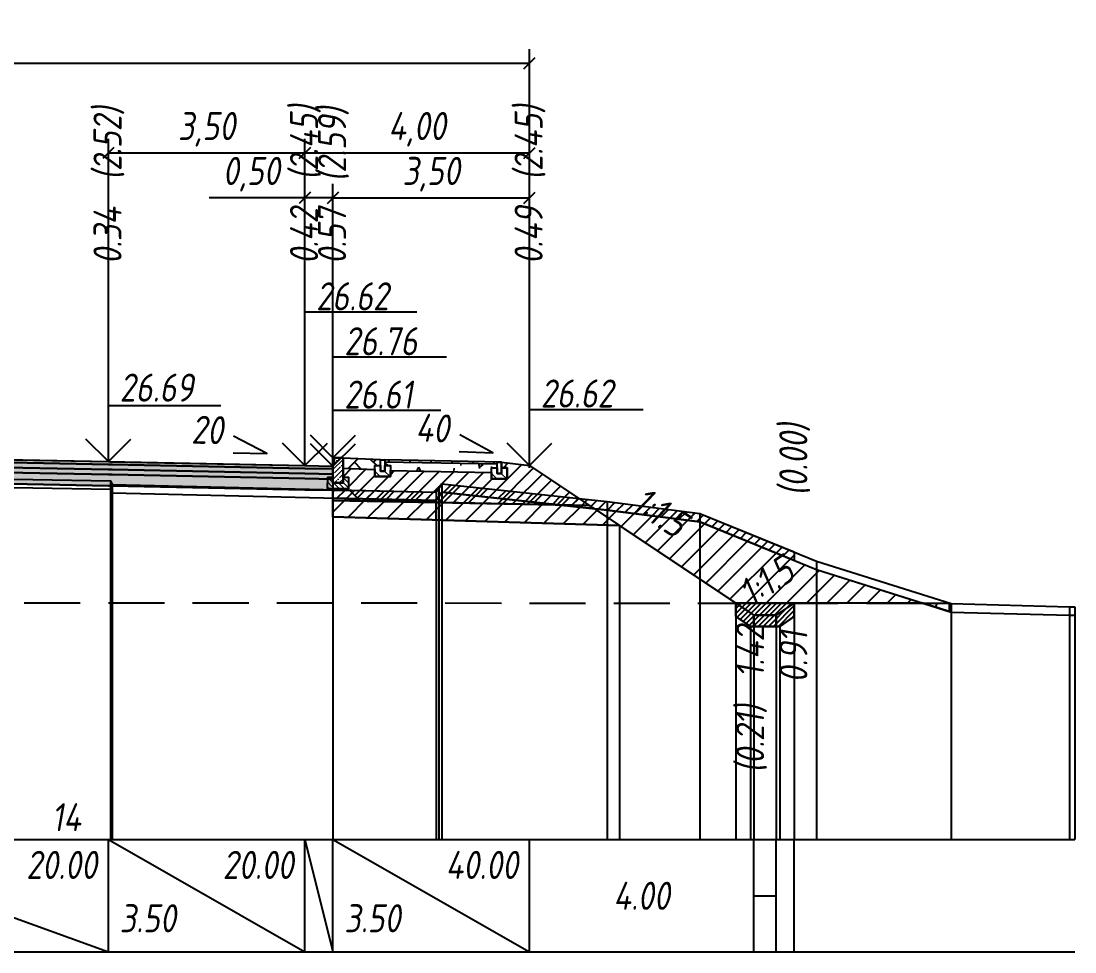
# Model space of a CAD drawing. Extents: x -717 to 1451, y -133302 to 233.
# Drawn here: x 169.7 to 263.6, y -108034 to -107951.1 of the extents above; entities that cross this region are included whole.
import ezdxf
from ezdxf.enums import TextEntityAlignment as Align

# ---------------------------------------------------------------- set-up
doc = ezdxf.new("R2010")
doc.units = 0
doc.linetypes.add('штриховая', pattern=[0.75, 0.5, -0.25])
for name, color, linetype in [('Интерполированный поперечник', 2, 'Continuous'), ('КОД_399', 252, 'Continuous'), ('Код_514', 1, 'Continuous'), ('Контур_0', 7, 'Continuous'), ('Контур_2660', 7, 'Continuous'), ('Контур_2665', 7, 'Continuous'), ('Контур_400', 7, 'Continuous'), ('Контур_508', 7, 'Continuous'), ('Контур_512', 7, 'Continuous'), ('Контур_513', 7, 'Continuous'), ('Красный поперечник', 1, 'Continuous'), ('Объём_2501', 7, 'Continuous'), ('Объём_2650', 7, 'Continuous'), ('Объём_2660', 7, 'Continuous'), ('Объём_2661', 7, 'Continuous'), ('Объём_2663', 7, 'Continuous'), ('Объём_2664', 7, 'Continuous'), ('Объём_2665', 7, 'Continuous'), ('Объём_2666', 7, 'Continuous'), ('Откосы', 7, 'Continuous'), ('Отметки покрытия', 7, 'Continuous'), ('Рабочие отметки', 7, 'Continuous'), ('Рабочие отметки доп.', 7, 'Continuous'), ('Слои выравнивания', 7, 'Continuous'), ('Таблица', 7, 'Continuous'), ('Уклоны проезжей части', 7, 'Continuous'), ('Черный поперечник', 3, 'Continuous')]:
    doc.layers.add(name, color=color, linetype=linetype)
for name, color, linetype, true_color in [('Контур_2540', 2, 'Continuous', 0xffff00), ('Контур_2562', 3, 'Continuous', 0x00ff00), ('Контур_2570', 7, 'Continuous', 0x80ff00), ('Контур_2583', 3, 'Continuous', 0x00ff00), ('Контур_2584', 3, 'Continuous', 0x00ff00), ('Контур_2725', 7, 'Continuous', 0x323232), ('Контур_2736', 4, 'Continuous', 0x00ffff), ('Контур_2737', 4, 'Continuous', 0x00ffff), ('Контур_2738', 4, 'Continuous', 0x00ffff), ('Контур_2739', 4, 'Continuous', 0x00ffff), ('Контур_2741', 4, 'Continuous', 0x00ffff), ('Контур_2742', 4, 'Continuous', 0x00ffff), ('Контур_2743', 4, 'Continuous', 0x00ffff), ('Контур_2744', 7, 'Continuous', 0xa4ffff), ('Контур_2745', 7, 'Continuous', 0xa4ffff), ('Контур_2747', 4, 'Continuous', 0x00ffff), ('Контур_2748', 4, 'Continuous', 0x00ffff), ('Контур_2749', 4, 'Continuous', 0x00ffff), ('Контур_2750', 4, 'Continuous', 0x00ffff), ('Контур_2751', 4, 'Continuous', 0x00ffff), ('Контур_2752', 4, 'Continuous', 0x00ffff), ('Контур_2760', 7, 'Continuous', 0x323232), ('Контур_2761', 7, 'Continuous', 0x323232), ('Контур_2762', 7, 'Continuous', 0x323232), ('Контур_2763', 7, 'Continuous', 0x323232), ('Контур_402', 7, 'Continuous', 0xff6464), ('Контур_703', 4, 'Continuous', 0x00ffff), ('Контур_705', 4, 'Continuous', 0x00ffff), ('Контур_707', 4, 'Continuous', 0x00ffff), ('Контур_720', 131, 'Continuous', 0xaaffff), ('Объём_2520', 7, 'Continuous', 0x80ffff), ('Объём_2540', 2, 'Continuous', 0xffff00), ('Объём_2562', 3, 'Continuous', 0x00ff00), ('Объём_2563', 7, 'Continuous', 0xff8000), ('Объём_2570', 7, 'Continuous', 0x80ff00), ('Объём_2583', 3, 'Continuous', 0x00ff00), ('Объём_2584', 3, 'Continuous', 0x00ff00), ('Объём_2594', 3, 'Continuous', 0x00ff00), ('Объём_2598', 3, 'Continuous', 0x00ff00), ('Объём_2600', 7, 'Continuous', 0x808000), ('Объём_2620', 2, 'Continuous', 0xffff00), ('Объём_2746', 2, 'Continuous', 0xffff00)]:
    doc.layers.add(name, color=color, linetype=linetype, true_color=true_color)
doc.styles.get("Standard").update_dxf_attribs({"font": 'txt', "height": 2.5})
doc.styles.add('М', font='romand.shx', dxfattribs={"width": 0.8, "oblique": 10, "height": 2.5})
doc.dimstyles.new('ISO-25', dxfattribs={"dimtxt": 2.5, "dimasz": 2.5, "dimexe": 1.25, "dimexo": 0.625, "dimtad": 1, "dimtxsty": 'Standard', "dimcen": 2.5, "dimadec": 0, "dimazin": 0, "dimtfac": 1, "dimtmove": 0, "dimatfit": 3, "dimfxl": 1, "dimarcsym": 0})

# ---------------------------------------------------------------- blocks, each defined once
blk = doc.blocks.new('_Oblique')
at = {"color": 0, "linetype": 'ByBlock', "lineweight": -2}
blk.add_line((-0.5, -0.5), (0.5, 0.5), dxfattribs=at)
blk = doc.blocks.new('*D3530')
at = {"color": 0, "lineweight": -2, "transparency": 16777216}
for p, q in [((197.5, -107990.169), (197.5, -107965.594)), ((215, -107990.119), (215, -107965.594)), ((197.5, -107966.844), (215, -107966.844))]:
    blk.add_line(p, q, dxfattribs=at)
at = {"layer": 'Defpoints', "color": 0, "transparency": 16777216}
for p in [(215, -107966.844), (197.5, -107990.794), (215, -107990.744)]:
    blk.add_point(p, dxfattribs=at)
at = {"color": 0, "lineweight": -2, "transparency": 16777216, "rotation": 180}
blk.add_blockref('_Oblique', (197.5, -107966.844), dxfattribs=at)
at = {"color": 0, "lineweight": -2, "transparency": 16777216}
blk.add_blockref('_Oblique', (215, -107966.844), dxfattribs=at)
at = {"color": 0, "transparency": 16777216, "insert": (206.25, -107964.731), "char_height": 2.5, "width": 9.58333, "attachment_point": 5, "style": 'М'}
blk.add_mtext('3,50', dxfattribs=at)
blk = doc.blocks.new('*D3531')
at = {"color": 0, "lineweight": -2, "transparency": 16777216}
for p, q in [((195, -107990.119), (195, -107965.594)), ((197.5, -107990.169), (197.5, -107965.594)), ((195, -107966.844), (186.477, -107966.844)), ((197.5, -107966.844), (195, -107966.844))]:
    blk.add_line(p, q, dxfattribs=at)
at = {"layer": 'Defpoints', "color": 0, "transparency": 16777216}
for p in [(197.5, -107966.844), (195, -107990.744), (197.5, -107990.794)]:
    blk.add_point(p, dxfattribs=at)
at = {"color": 0, "lineweight": -2, "transparency": 16777216, "rotation": 180}
blk.add_blockref('_Oblique', (195, -107966.844), dxfattribs=at)
at = {"color": 0, "lineweight": -2, "transparency": 16777216}
blk.add_blockref('_Oblique', (197.5, -107966.844), dxfattribs=at)
at = {"color": 0, "transparency": 16777216, "insert": (190.239, -107964.731), "char_height": 2.5, "width": 9.16667, "attachment_point": 5, "style": 'М'}
blk.add_mtext('0,50', dxfattribs=at)
blk = doc.blocks.new('*D3532')
at = {"color": 0, "lineweight": -2, "transparency": 16777216}
for p, q in [((177.5, -107989.769), (177.5, -107961.594)), ((195, -107990.119), (195, -107961.594)), ((195, -107962.844), (177.5, -107962.844))]:
    blk.add_line(p, q, dxfattribs=at)
at = {"layer": 'Defpoints', "color": 0, "transparency": 16777216}
for p in [(177.5, -107962.844), (177.5, -107990.394), (195, -107990.744)]:
    blk.add_point(p, dxfattribs=at)
at = {"color": 0, "lineweight": -2, "transparency": 16777216, "rotation": 180}
blk.add_blockref('_Oblique', (177.5, -107962.844), dxfattribs=at)
at = {"color": 0, "lineweight": -2, "transparency": 16777216}
blk.add_blockref('_Oblique', (195, -107962.844), dxfattribs=at)
at = {"color": 0, "transparency": 16777216, "insert": (186.25, -107960.731), "char_height": 2.5, "width": 9.58333, "attachment_point": 5, "style": 'М'}
blk.add_mtext('3,50', dxfattribs=at)
blk = doc.blocks.new('*D3533')
at = {"color": 0, "lineweight": -2, "transparency": 16777216}
for p, q in [((195, -107990.119), (195, -107961.594)), ((215, -107990.869), (215, -107961.594)), ((215, -107962.844), (195, -107962.844))]:
    blk.add_line(p, q, dxfattribs=at)
at = {"layer": 'Defpoints', "color": 0, "transparency": 16777216}
for p in [(195, -107962.844), (195, -107990.744), (215, -107991.494)]:
    blk.add_point(p, dxfattribs=at)
at = {"color": 0, "lineweight": -2, "transparency": 16777216, "rotation": 180}
blk.add_blockref('_Oblique', (195, -107962.844), dxfattribs=at)
at = {"color": 0, "lineweight": -2, "transparency": 16777216}
blk.add_blockref('_Oblique', (215, -107962.844), dxfattribs=at)
at = {"color": 0, "transparency": 16777216, "insert": (205, -107960.731), "char_height": 2.5, "width": 9.16667, "attachment_point": 5, "style": 'М'}
blk.add_mtext('4,00', dxfattribs=at)
blk = doc.blocks.new('*D3534')
at = {"color": 0, "lineweight": -2, "transparency": 16777216}
for p, q in [((105, -107990.119), (105, -107953.594)), ((215, -107990.869), (215, -107953.594)), ((105, -107954.844), (215, -107954.844))]:
    blk.add_line(p, q, dxfattribs=at)
at = {"layer": 'Defpoints', "color": 0, "transparency": 16777216}
for p in [(215, -107954.844), (105, -107990.744), (215, -107991.494)]:
    blk.add_point(p, dxfattribs=at)
at = {"color": 0, "lineweight": -2, "transparency": 16777216, "rotation": 180}
blk.add_blockref('_Oblique', (105, -107954.844), dxfattribs=at)
at = {"color": 0, "lineweight": -2, "transparency": 16777216}
blk.add_blockref('_Oblique', (215, -107954.844), dxfattribs=at)
at = {"color": 0, "transparency": 16777216, "insert": (160, -107952.731), "char_height": 2.5, "width": 11.66667, "attachment_point": 5, "style": 'М'}
blk.add_mtext('22,00', dxfattribs=at)
blk = doc.blocks.new('БР100.30.18')
at = {"linetype": 'Continuous', "lineweight": 13}
h = blk.add_hatch(dxfattribs=at)
h.set_pattern_fill('ANSI35', scale=5)
h.set_pattern_definition([(45, (-1504.996, -4799.2297), (-0.88388348, 0.88388348), []), (45, (-1504.1121, -4799.2297), (-0.88388348, 0.88388348), [1.5625, -0.3125, 0, -0.3125])])
h.paths.add_polyline_path([(0.3, 3.47), (1.8, 3.47), (1.8, -1.03), (0, -1.03), (0, 1.97)])
h = blk.add_hatch(dxfattribs=at)
h.set_pattern_fill('ANSI35', scale=5, angle=90)
h.set_pattern_definition([(135, (-1504.996, -4800.7297), (-0.88388348, -0.88388348), []), (135, (-1504.996, -4799.8458), (-0.88388348, -0.88388348), [1.5625, -0.3125, 0, -0.3125])])
h.paths.add_polyline_path([(-1, -0.03), (0, -0.03), (0, -1.03), (1.8, -1.03), (1.8, -0.03), (2.8, -0.03), (2.8, -2.03), (-1, -2.03)])
at = {"color": 7, "lineweight": 30}
blk.add_lwpolyline([(1.8, -1.03), (0, -1.03), (0, 1.97), (0.3, 3.47), (1.8, 3.47)], close=True, dxfattribs=at)
at = {"linetype": 'Continuous'}
blk.add_lwpolyline([(0, -0.03), (-1, -0.03), (-1, -2.03), (2.8, -2.03), (2.8, -0.03), (1.8, -0.03)], dxfattribs=at)

msp = doc.modelspace()

# ---------------------------------------------------------------- hatches: boundary and pattern name
at = {"linetype": 'Continuous'}
h = msp.add_hatch(dxfattribs=at)
h.set_pattern_fill('AR-HBONE', color=253, scale=0.3)
h.set_pattern_definition([(45, (-97.5718, -113796.016), (0, 1.69705627), [3.6, -1.2]), (135, (-96.7232, -113795.1674), (1e-16, 1.69705627), [3.6, -1.2])])
h.paths.add_polyline_path([(202.121, -107990.167), (202.121, -107991.167), (202.121, -107991.167)])
h.paths.add_polyline_path([(198.401, -107990.018), (201.721, -107990.167), (201.721, -107990.667), (201.221, -107990.667), (201.221, -107991.045), (198.4, -107990.919)])
h = msp.add_hatch(dxfattribs=at)
h.set_pattern_fill('ANSI31', color=256, scale=15, angle=45, style=0)
h.set_pattern_definition([(90, (-1710.008, -112943.7975), (-1.875, 3e-16), [])])
h.paths.add_polyline_path([(212.117, -107990.373), (202.121, -107990.167), (202.121, -107990.367), (212.117, -107990.565)])
at = {"linetype": 'Continuous', "lineweight": 13}
h = msp.add_hatch(dxfattribs=at)
h.set_pattern_fill('ANSI35', scale=5, angle=90)
h.set_pattern_definition([(135, (-1665.9625, -42262.5384), (-0.883883476, -0.883883476), []), (135, (-1665.9625, -42261.6545), (-0.883883476, -0.883883476), [1.5625, -0.3125, 0, -0.3125])])
h.paths.add_polyline_path([(201.221, -107990.667), (201.721, -107990.667), (201.721, -107991.167), (202.121, -107991.167), (202.121, -107990.667), (202.621, -107990.667), (202.621, -107991.667), (201.221, -107991.667)])
h = msp.add_hatch(dxfattribs=at)
h.set_pattern_fill('ANSI35', scale=5, angle=90)
h.set_pattern_definition([(135, (-1655.567, -42262.7445), (-0.883883476, -0.883883476), []), (135, (-1655.567, -42261.8606), (-0.883883476, -0.883883476), [1.5625, -0.3125, 0, -0.3125])])
h.paths.add_polyline_path([(211.617, -107990.873), (212.116, -107990.873), (212.117, -107991.373), (212.517, -107991.373), (212.517, -107990.873), (213.017, -107990.873), (213.017, -107991.873), (211.617, -107991.873)])
at = {"layer": 'КОД_399'}
h = msp.add_hatch(dxfattribs=at)
h.set_pattern_fill('AR-CONC', scale=0.7, angle=45, style=0)
h.set_pattern_definition([(95, (-1710.09, -112943.8867), (3.860864, 3.2396496), [0.525, -5.775]), (40, (-1710.09, -112943.8867), (-4.409945, 3.036377), [0.42, -4.62]), (145.45144, (-1709.768, -112943.6167), (-0.549081, 6.2760265), [0.4461813, -4.907995]), (91.1842, (-1711.08, -112942.897), (6.101854, 4.4632964), [0.7875, -8.6625]), (141.63564, (-1710.5714, -112942.525), (-0.1953, 9.447982), [0.669272, -7.361996]), (36.18416, (-1711.08, -112942.897), (-0.1953, 9.447982), [0.63, -6.93]), (66, (-1710.3374, -112942.6492), (4.947401, 0.9616773), [0.525, -5.775]), (11, (-1710.3374, -112942.649), (-2.38496, 4.793659), [0.42, -4.62]), (116.45144, (-1709.925, -112942.569), (2.562441, 5.7553363), [0.4461813, -4.907995]), (82.5, (-1710.09, -112943.8867), (-1.5875523, 1.7079287), [0, -4.564, 0, -4.69, 0, -4.6375]), (52.5, (-1710.09, -112943.8867), (-0.6501106, 3.2543661), [0, -2.674, 0, -4.459, 0, -1.7675]), (12.5, (-1711.1937, -112944.9905), (2.7539272, 2.5306453), [0, -1.75, 0, -5.46, 0, -7.245]), (2.5, (-1711.6887, -112945.4854), (2.3911299, 3.3821186), [0, -2.275, 0, -3.626, 0, -5.145])])
h.paths.add_polyline_path([(211.617, -107990.873), (212.117, -107990.873), (212.117, -107990.565), (202.121, -107990.367), (202.121, -107990.667), (202.621, -107990.667), (202.621, -107991.127), (211.617, -107991.305)])
at = {"layer": 'Объём_2563'}
h = msp.add_hatch(dxfattribs=at)
h.set_pattern_fill('ANSI31', color=256, scale=0.3)
h.paths.add_polyline_path([(199.918, -107993.83), (199, -107992.912), (197.5, -107992.882), (197.5, -107992.732), (198.898, -107992.733), (198.899, -107991.733), (198.399, -107991.733), (198.4, -107990.919), (201.221, -107991.045), (201.221, -107991.667), (202.621, -107991.667), (202.621, -107991.127), (211.617, -107991.305), (211.617, -107991.873), (213.017, -107991.873), (213.017, -107990.873), (212.517, -107990.873), (212.517, -107990.373), (215, -107990.682), (220.335, -107994.238)])
at = {"layer": 'Объём_2570'}
h = msp.add_hatch(dxfattribs=at)
h.set_pattern_fill('ANSI31', color=256, scale=0.2)
h.paths.add_polyline_path([(197.501, -107992.834), (206.68, -107993.054), (207.185, -107992.309), (221.932, -107993.893), (230.16, -107994.94), (238.573, -107998.375), (238.573, -107999.125), (230.16, -107995.69), (221.932, -107994.643), (207.185, -107993.059), (206.68, -107993.804), (197.5, -107993.584)])
at = {"layer": 'Объём_2600'}
h = msp.add_hatch(dxfattribs=at)
h.set_pattern_fill('ANSI31', color=6, scale=0.4)
h.paths.add_polyline_path([(238.573, -108002.936), (233.378, -108002.934), (223.01, -107996.022), (197.5, -107995.257), (197.5, -107993.584), (206.68, -107993.804), (207.185, -107993.059), (221.932, -107994.643), (230.16, -107995.69), (240.552, -107999.934), (250.069, -108002.941)])
h = msp.add_hatch(dxfattribs=at)
h.set_pattern_fill('HONEY', color=5, scale=0.3)
h.paths.add_polyline_path([(250.069, -108002.941), (252.387, -108002.942), (252.387, -108003.674)])
at = {"layer": 'Объём_2620'}
h = msp.add_hatch(dxfattribs=at)
h.set_pattern_fill('ANSI31', color=2, scale=0.1)
h.paths.add_polyline_path([(233.378, -108002.934), (238.573, -108002.936), (238.573, -108004.138), (237.28, -108005), (234.675, -108005), (233.378, -108004.135)])
at = {"layer": 'Слои выравнивания'}
for color, points in [(2, [(150, -107989.782), (177.5, -107990.332), (177.695, -107990.336), (177.85, -107990.339), (195, -107990.682), (197.5, -107990.732), (197.5, -107990.982), (195, -107990.932), (177.85, -107990.589), (177.695, -107990.586), (177.5, -107990.582), (150, -107990.032)]), (3, [(150, -107990.032), (177.5, -107990.582), (177.695, -107990.586), (177.85, -107990.589), (195, -107990.932), (197.5, -107990.982), (197.5, -107991.432), (195, -107991.382), (177.85, -107991.039), (177.695, -107991.036), (177.5, -107991.032), (150, -107990.482)]), (4, [(150, -107990.482), (177.5, -107991.032), (177.695, -107991.036), (177.85, -107991.039), (195, -107991.382), (197.5, -107991.432), (197.5, -107991.882), (195, -107991.832), (177.85, -107991.489), (177.695, -107991.486), (177.5, -107991.482), (150, -107990.932)]), (5, [(150, -107990.932), (177.5, -107991.482), (177.695, -107991.486), (177.85, -107991.489), (195, -107991.832), (197.5, -107991.882), (197.5, -107992.882), (195, -107992.832), (177.85, -107992.489), (177.695, -107992.486), (177.5, -107992.482), (150, -107991.932)])]:
    msp.add_hatch(color=color, dxfattribs=at).paths.add_polyline_path(points)

# ---------------------------------------------------------------- linework, layer by layer
for points in [[(201.721, -107990.167), (198.401, -107990.018), (198.4, -107990.919), (201.221, -107991.045), (201.221, -107990.667), (201.721, -107990.667), (201.721, -107990.167)], [(201.721, -107990.167), (202.121, -107990.167), (202.121, -107991.167), (201.721, -107991.167), (201.721, -107990.167)], [(212.517, -107990.373), (202.121, -107990.167)], [(212.117, -107990.565), (202.121, -107990.367)], [(212.117, -107990.373), (212.517, -107990.373), (212.517, -107991.373), (212.117, -107991.373), (212.117, -107990.373)], [(202.121, -107990.667), (202.621, -107990.667), (202.621, -107991.667), (201.221, -107991.667), (201.221, -107990.667), (201.721, -107990.667), (201.721, -107991.167), (202.121, -107991.167), (202.121, -107990.667)], [(202.621, -107991.127), (211.617, -107991.305)], [(212.517, -107990.873), (213.017, -107990.873), (213.017, -107991.873), (211.617, -107991.873), (211.617, -107990.873), (212.117, -107990.873), (212.117, -107991.373), (212.517, -107991.373), (212.517, -107990.873)]]:
    msp.add_lwpolyline(points)
at = {"layer": 'Интерполированный поперечник', "linetype": 'штриховая', "ltscale": 10, "flags": 128}
msp.add_lwpolyline([(80, -108002.861), (252.387, -108002.942)], dxfattribs=at)
at = {"layer": 'Код_514'}
for p, q in [((150, -108024), (177.5, -108034)), ((177.5, -108034), (177.5, -108024)), ((177.5, -108024), (195, -108034)), ((195, -108034), (195, -108024)), ((195, -108024), (197.5, -108034)), ((197.5, -108034), (197.5, -108024)), ((197.5, -108034), (197.5, -108024)), ((197.5, -108024), (215, -108034)), ((215, -108034), (215, -108024)), ((234.977, -108034), (234.977, -108024)), ((236.977, -108034), (236.977, -108024)), ((238.573, -108034), (238.573, -108024)), ((234.977, -108029), (236.977, -108029))]:
    msp.add_line(p, q, dxfattribs=at)
at = {"layer": 'Контур_0', "flags": 128}
for points in [[(215, -107990.682), (233.378, -108002.934), (233.378, -108002.934), (233.378, -108002.934), (233.378, -108002.934), (233.378, -108002.934), (233.378, -108002.934), (233.378, -108002.934), (233.378, -108002.934), (233.378, -108002.934), (233.378, -108002.934), (233.378, -108002.934), (233.378, -108002.934), (233.378, -108002.934), (233.378, -108002.934), (234.977, -108004)], [(215, -107990.682), (233.378, -108002.934), (233.378, -108002.934), (233.378, -108002.934), (233.378, -108002.934), (233.378, -108002.934), (233.378, -108002.934), (233.378, -108002.934), (233.378, -108002.934), (233.378, -108002.934), (233.378, -108002.934), (233.378, -108002.934), (233.378, -108002.934), (233.378, -108002.934), (233.378, -108002.934), (234.977, -108004), (236.977, -108004), (238.573, -108002.936), (238.573, -108002.936), (238.573, -108002.936), (238.573, -108002.936), (238.573, -108002.936), (238.573, -108002.936), (238.573, -108002.936), (238.573, -108002.936), (238.573, -108002.936), (238.573, -108002.936), (238.573, -108002.936), (238.573, -108002.936), (238.573, -108002.936)]]:
    msp.add_lwpolyline(points, dxfattribs=at)
at = {"layer": 'Контур_0', "color": 250, "flags": 128}
for points in [[(197.5, -107993.782), (197.5, -107992.882), (199, -107992.912), (199.918, -107993.83), (197.5, -107993.782), (197.5, -107993.782)], [(197.5, -107992.882), (199, -107992.912), (199.918, -107993.83), (220.335, -107994.238)]]:
    msp.add_lwpolyline(points, dxfattribs=at)
at = {"layer": 'Контур_2540', "flags": 128}
msp.add_lwpolyline([(197.5, -107993.782), (220.335, -107994.238), (223.01, -107996.022), (197.5, -107995.257), (197.5, -107993.782), (197.5, -107993.782)], dxfattribs=at)
at = {"layer": 'Контур_2562', "flags": 128}
msp.add_lwpolyline([(215, -107990.682), (215, -107990.682), (215, -107990.682), (215, -107990.682), (215, -107990.682)], dxfattribs=at)
at = {"layer": 'Контур_2570', "flags": 128}
for points in [[(80, -107999.332), (80.399, -107999.024), (86.796, -107994.318), (93.395, -107992.89), (94.507, -107992.604), (95.021, -107993.351), (95.238, -107993.345), (136.225, -107992.416), (140.57, -107992.399), (149.49, -107992.309), (150, -107992.318), (177.695, -107992.778), (177.85, -107993.111), (206.68, -107993.804), (206.915, -107993.459), (207.185, -107993.059), (221.932, -107994.643), (230.16, -107995.69), (240.552, -107999.934), (252.546, -108003.724), (252.546, -108003.724), (263.101, -108004.004), (263.573, -108004.02)], [(197.5, -107993.584), (206.68, -107993.804), (206.915, -107993.459), (207.185, -107993.059), (221.932, -107994.643), (230.16, -107995.69), (240.552, -107999.934), (252.546, -108003.724), (252.546, -108003.724), (263.101, -108004.004), (263.573, -108004.02)]]:
    msp.add_lwpolyline(points, dxfattribs=at)
at = {"layer": 'Контур_2583', "flags": 128}
for points in [[(234.977, -108004), (233.378, -108002.934), (233.378, -108004.135), (234.675, -108005), (234.977, -108005), (234.977, -108004)], [(238.573, -108004.138), (238.573, -108002.936), (236.977, -108004), (236.977, -108005), (237.28, -108005), (238.573, -108004.138)]]:
    msp.add_lwpolyline(points, dxfattribs=at)
at = {"layer": 'Контур_2584', "flags": 128}
msp.add_lwpolyline([(234.977, -108004), (234.977, -108005), (236.977, -108005), (236.977, -108004), (234.977, -108004)], dxfattribs=at)
at = {"layer": 'Контур_2660', "flags": 128}
msp.add_lwpolyline([(197.5, -107995.257), (223.01, -107996.022)], dxfattribs=at)
at = {"layer": 'Контур_2665', "flags": 128}
msp.add_lwpolyline([(215, -107990.682), (215, -107990.682)], dxfattribs=at)
at = {"layer": 'Контур_2725', "flags": 128}
msp.add_lwpolyline([(105, -107992.832), (122.5, -107992.482), (136.225, -107992.207), (140.57, -107992.12), (149.49, -107991.942), (150, -107991.932), (177.5, -107992.482), (177.695, -107992.486), (177.85, -107992.489), (195, -107992.832), (197.5, -107992.882)], dxfattribs=at)
at = {"layer": 'Контур_2736', "flags": 128}
for points in [[(215, -107990.682), (233.378, -108002.934)], [(233.378, -108002.934), (234.977, -108004)]]:
    msp.add_lwpolyline(points, dxfattribs=at)
at = {"layer": 'Контур_2737', "flags": 128}
msp.add_lwpolyline([(233.378, -108002.934), (233.378, -108002.934)], dxfattribs=at)
at = {"layer": 'Контур_2738', "flags": 128}
msp.add_lwpolyline([(233.378, -108002.934), (233.378, -108002.934)], dxfattribs=at)
at = {"layer": 'Контур_2739', "flags": 128}
msp.add_lwpolyline([(233.378, -108002.934), (233.378, -108002.934)], dxfattribs=at)
at = {"layer": 'Контур_2741', "flags": 128}
msp.add_lwpolyline([(238.573, -108002.936), (238.573, -108002.936)], dxfattribs=at)
at = {"layer": 'Контур_2742', "flags": 128}
msp.add_lwpolyline([(238.573, -108002.936), (238.573, -108002.936)], dxfattribs=at)
at = {"layer": 'Контур_2743', "flags": 128}
msp.add_lwpolyline([(238.573, -108002.936), (238.573, -108002.936)], dxfattribs=at)
at = {"layer": 'Контур_2744', "flags": 128}
msp.add_lwpolyline([(238.573, -108002.936), (238.573, -108002.936)], dxfattribs=at)
msp.add_lwpolyline([(238.573, -108002.936), (238.573, -108002.936)], dxfattribs=at)
msp.add_lwpolyline([(238.573, -108002.936), (238.573, -108002.936)], dxfattribs=at)
msp.add_lwpolyline([(238.573, -108002.936), (238.573, -108002.936)], dxfattribs=at)
msp.add_lwpolyline([(238.573, -108002.936), (238.573, -108002.936)], dxfattribs=at)
msp.add_lwpolyline([(238.573, -108002.936), (238.573, -108002.936)], dxfattribs=at)
at = {"layer": 'Контур_2745', "flags": 128}
msp.add_lwpolyline([(233.378, -108002.934), (233.378, -108002.934)], dxfattribs=at)
msp.add_lwpolyline([(233.378, -108002.934), (233.378, -108002.934)], dxfattribs=at)
msp.add_lwpolyline([(233.378, -108002.934), (233.378, -108002.934)], dxfattribs=at)
msp.add_lwpolyline([(233.378, -108002.934), (233.378, -108002.934)], dxfattribs=at)
msp.add_lwpolyline([(233.378, -108002.934), (233.378, -108002.934)], dxfattribs=at)
msp.add_lwpolyline([(233.378, -108002.934), (233.378, -108002.934)], dxfattribs=at)
at = {"layer": 'Контур_2747', "flags": 128}
msp.add_lwpolyline([(233.378, -108002.934), (233.378, -108002.934)], dxfattribs=at)
at = {"layer": 'Контур_2748', "flags": 128}
msp.add_lwpolyline([(233.378, -108002.934), (233.378, -108002.934)], dxfattribs=at)
at = {"layer": 'Контур_2749', "flags": 128}
msp.add_lwpolyline([(233.378, -108002.934), (233.378, -108002.934)], dxfattribs=at)
at = {"layer": 'Контур_2750', "flags": 128}
msp.add_lwpolyline([(238.573, -108002.936), (238.573, -108002.936)], dxfattribs=at)
at = {"layer": 'Контур_2751', "flags": 128}
msp.add_lwpolyline([(238.573, -108002.936), (238.573, -108002.936)], dxfattribs=at)
at = {"layer": 'Контур_2752', "flags": 128}
msp.add_lwpolyline([(238.573, -108002.936), (238.573, -108002.936)], dxfattribs=at)
at = {"layer": 'Контур_2760', "flags": 128}
msp.add_lwpolyline([(105, -107990.682), (122.5, -107990.332), (136.225, -107990.057), (140.57, -107989.97), (149.49, -107989.792), (150, -107989.782), (177.5, -107990.332), (177.695, -107990.336), (177.85, -107990.339), (195, -107990.682), (197.5, -107990.732)], dxfattribs=at)
at = {"layer": 'Контур_2761', "flags": 128}
msp.add_lwpolyline([(105, -107990.932), (122.5, -107990.582), (136.225, -107990.307), (140.57, -107990.22), (149.49, -107990.042), (150, -107990.032), (177.5, -107990.582), (177.695, -107990.586), (177.85, -107990.589), (195, -107990.932), (197.5, -107990.982)], dxfattribs=at)
at = {"layer": 'Контур_2762', "flags": 128}
msp.add_lwpolyline([(105, -107991.382), (122.5, -107991.032), (136.225, -107990.757), (140.57, -107990.67), (149.49, -107990.492), (150, -107990.482), (177.5, -107991.032), (177.695, -107991.036), (177.85, -107991.039), (195, -107991.382), (197.5, -107991.432)], dxfattribs=at)
at = {"layer": 'Контур_2763', "flags": 128}
msp.add_lwpolyline([(105, -107991.832), (122.5, -107991.482), (136.225, -107991.207), (140.57, -107991.12), (149.49, -107990.942), (150, -107990.932), (177.5, -107991.482), (177.695, -107991.486), (177.85, -107991.489), (195, -107991.832), (197.5, -107991.882)], dxfattribs=at)
at = {"layer": 'Контур_400', "flags": 128}
msp.add_lwpolyline([(150, -107989.782), (177.5, -107990.332), (195, -107990.682), (195, -107990.682), (195, -107990.682), (195, -107990.682), (195, -107990.682), (195, -107990.682), (197.5, -107990.732)], dxfattribs=at)
at = {"layer": 'Контур_402', "flags": 128}
msp.add_lwpolyline([(105, -107992.832), (150, -107991.932), (197.5, -107992.882), (197.5, -107995.257), (223.01, -107996.022)], dxfattribs=at)
at = {"layer": 'Контур_508', "flags": 128}
msp.add_lwpolyline([(105, -107992.832), (150, -107991.932), (197.5, -107992.882), (197.5, -107995.257), (223.01, -107996.022), (233.378, -108002.934), (233.378, -108004.135), (234.675, -108005), (234.977, -108005), (236.977, -108005), (237.28, -108005), (238.573, -108004.138)], dxfattribs=at)
at = {"layer": 'Контур_512', "flags": 128}
msp.add_lwpolyline([(197.5, -107995.257), (223.01, -107996.022), (233.378, -108002.934), (233.378, -108004.135), (234.675, -108005), (234.977, -108005), (236.977, -108005), (237.28, -108005), (238.573, -108004.138)], dxfattribs=at)
at = {"layer": 'Контур_513', "flags": 128}
msp.add_lwpolyline([(105, -107992.832), (150, -107991.932), (197.5, -107992.882), (197.5, -107995.257), (223.01, -107996.022), (233.378, -108002.934), (233.378, -108004.135), (234.675, -108005), (234.977, -108005), (236.977, -108005), (237.28, -108005), (238.573, -108004.138)], dxfattribs=at)
at = {"layer": 'Контур_703', "flags": 128}
msp.add_lwpolyline([(215, -107990.682), (233.378, -108002.934)], dxfattribs=at)
at = {"layer": 'Контур_705', "flags": 128}
msp.add_lwpolyline([(233.378, -108002.934), (233.378, -108002.934)], dxfattribs=at)
at = {"layer": 'Контур_707', "flags": 128}
msp.add_lwpolyline([(236.977, -108004), (238.573, -108002.936)], dxfattribs=at)
at = {"layer": 'Контур_720', "flags": 128}
msp.add_lwpolyline([(234.977, -108004), (236.977, -108004)], dxfattribs=at)
at = {"layer": 'Красный поперечник'}
for p, q in [((150, -107989.782), (177.5, -107990.332)), ((177.5, -107990.332), (195, -107990.682)), ((195, -107990.682), (197.5, -107990.732)), ((215, -107990.682), (234.977, -108004)), ((197.5, -107995.257), (197.5, -108024)), ((223.01, -107996.022), (223.01, -108024)), ((233.378, -108002.934), (233.378, -108024)), ((236.977, -108004), (238.573, -108002.936)), ((233.378, -108004.135), (233.378, -108024)), ((234.977, -108004), (236.977, -108004)), ((238.573, -108004.138), (238.573, -108024)), ((234.675, -108005), (234.675, -108024)), ((234.977, -108005), (234.977, -108024)), ((236.977, -108005), (236.977, -108024)), ((237.28, -108005), (237.28, -108024))]:
    msp.add_line(p, q, dxfattribs=at)
at = {"layer": 'Объём_2501', "flags": 128}
msp.add_lwpolyline([(150, -107989.782), (177.5, -107990.332), (195, -107990.682), (195, -107990.682), (195, -107990.682), (195, -107990.682), (195, -107990.682), (195, -107990.682), (197.5, -107990.732)], dxfattribs=at)
at = {"layer": 'Объём_2520', "color": 250, "flags": 128}
msp.add_lwpolyline([(197.5, -107993.782), (197.5, -107992.882), (199, -107992.912), (199.918, -107993.83), (197.5, -107993.782), (197.5, -107993.782)], dxfattribs=at)
at = {"layer": 'Объём_2540', "flags": 128}
msp.add_lwpolyline([(197.5, -107993.782), (220.335, -107994.238), (223.01, -107996.022), (197.5, -107995.257), (197.5, -107993.782), (197.5, -107993.782)], dxfattribs=at)
at = {"layer": 'Объём_2562', "flags": 128}
msp.add_lwpolyline([(215, -107990.682), (215, -107990.682), (215, -107990.682), (215, -107990.682), (215, -107990.682)], dxfattribs=at)
at = {"layer": 'Объём_2563', "color": 250, "flags": 128}
msp.add_lwpolyline([(199.918, -107993.83), (199, -107992.912), (197.5, -107992.882), (197.5, -107992.732), (198.898, -107992.733), (198.899, -107991.733), (198.399, -107991.733), (198.4, -107990.919), (201.221, -107991.045), (201.221, -107991.667), (202.621, -107991.667), (202.621, -107991.127), (211.617, -107991.305), (211.617, -107991.873), (213.017, -107991.873), (213.017, -107990.873), (212.517, -107990.873), (212.517, -107990.373), (215, -107990.682), (220.335, -107994.238), (199.918, -107993.83), (199.918, -107993.83)], dxfattribs=at)
at = {"layer": 'Объём_2570', "flags": 128}
msp.add_lwpolyline([(197.501, -107992.834), (206.68, -107993.054), (207.185, -107992.309), (221.932, -107993.893), (230.16, -107994.94), (238.573, -107998.375), (238.573, -107999.125), (230.16, -107995.69), (221.932, -107994.643), (207.185, -107993.059), (206.68, -107993.804), (197.5, -107993.584), (197.501, -107992.834), (197.501, -107992.834)], dxfattribs=at)
at = {"layer": 'Объём_2583', "flags": 128}
for points in [[(234.977, -108004), (233.378, -108002.934), (233.378, -108004.135), (234.675, -108005), (234.977, -108005), (234.977, -108004)], [(238.573, -108004.138), (238.573, -108002.936), (236.977, -108004), (236.977, -108005), (237.28, -108005), (238.573, -108004.138)]]:
    msp.add_lwpolyline(points, dxfattribs=at)
at = {"layer": 'Объём_2584', "flags": 128}
msp.add_lwpolyline([(234.977, -108004), (234.977, -108005), (236.977, -108005), (236.977, -108004), (234.977, -108004)], dxfattribs=at)
at = {"layer": 'Объём_2594', "flags": 128}
for points in [[(233.378, -108002.934), (234.977, -108004)], [(236.977, -108004), (238.573, -108002.936)]]:
    msp.add_lwpolyline(points, dxfattribs=at)
at = {"layer": 'Объём_2598', "flags": 128}
msp.add_lwpolyline([(234.977, -108004), (236.977, -108004)], dxfattribs=at)
at = {"layer": 'Объём_2600', "color": 5, "flags": 128}
msp.add_lwpolyline([(250.069, -108002.941), (252.387, -108002.942), (252.387, -108003.674), (250.069, -108002.941), (250.069, -108002.941)], dxfattribs=at)
at = {"layer": 'Объём_2620', "flags": 128}
msp.add_lwpolyline([(233.378, -108002.934), (238.573, -108002.936), (238.573, -108004.138), (237.28, -108005), (234.675, -108005), (233.378, -108004.135), (233.378, -108002.934), (233.378, -108002.934)], dxfattribs=at)
at = {"layer": 'Объём_2650', "color": 6, "flags": 128}
msp.add_lwpolyline([(238.573, -108002.936), (233.378, -108002.934), (223.01, -107996.022), (197.5, -107995.257), (197.5, -107993.584), (206.68, -107993.804), (207.185, -107993.059), (221.932, -107994.643), (230.16, -107995.69), (240.552, -107999.934), (250.069, -108002.941), (238.573, -108002.936), (238.573, -108002.936)], dxfattribs=at)
at = {"layer": 'Объём_2660', "flags": 128}
msp.add_lwpolyline([(197.5, -107995.257), (223.01, -107996.022)], dxfattribs=at)
at = {"layer": 'Объём_2661', "flags": 128}
msp.add_lwpolyline([(215, -107990.682), (233.378, -108002.934)], dxfattribs=at)
at = {"layer": 'Объём_2663', "flags": 128}
for points in [[(233.378, -108002.934), (234.977, -108004)], [(236.977, -108004), (238.573, -108002.936)]]:
    msp.add_lwpolyline(points, dxfattribs=at)
at = {"layer": 'Объём_2664', "flags": 128}
msp.add_lwpolyline([(234.977, -108004), (236.977, -108004)], dxfattribs=at)
at = {"layer": 'Объём_2665', "flags": 128}
msp.add_lwpolyline([(215, -107990.682), (215, -107990.682)], dxfattribs=at)
at = {"layer": 'Объём_2666', "flags": 128}
msp.add_lwpolyline([(215, -107990.682), (233.378, -108002.934)], dxfattribs=at)
at = {"layer": 'Объём_2746', "flags": 128}
for points in [[(206.915, -107993.459), (207.185, -107993.059), (220.751, -107994.516), (223.01, -107996.022), (206.68, -107995.532), (206.68, -107993.804), (206.915, -107993.459), (206.915, -107993.459)], [(238.573, -108004.138), (237.28, -108005), (234.675, -108005), (233.378, -108004.135), (233.378, -108002.934), (234.977, -108004), (236.977, -108004), (238.573, -108002.936), (238.573, -108004.138), (238.573, -108004.138)]]:
    msp.add_lwpolyline(points, dxfattribs=at)
at = {"layer": 'Откосы', "color": 1, "flags": 128}
for points in [[(188.62, -107989.554), (191.619, -107989.614), (188.65, -107988.054)], [(208.738, -107989.43), (211.736, -107989.55), (208.798, -107987.932)]]:
    msp.add_lwpolyline(points, dxfattribs=at)
at = {"layer": 'Отметки покрытия', "color": 1}
for p, q in [((195, -107990.682), (195, -107976.982)), ((195, -107976.982), (204.959, -107976.982)), ((197.5, -107989.982), (197.5, -107980.982)), ((197.5, -107980.982), (207.596, -107980.982)), ((177.5, -107990.332), (177.5, -107985.332)), ((177.5, -107985.332), (187.513, -107985.332)), ((197.5, -107990.732), (197.5, -107985.732)), ((197.5, -107985.732), (207.12, -107985.732)), ((215, -107990.682), (215, -107985.682)), ((215, -107985.682), (225.127, -107985.682)), ((177.5, -107990.332), (175.5, -107988.332)), ((177.5, -107990.332), (179.5, -107988.332)), ((197.5, -107989.982), (195.5, -107987.982)), ((197.5, -107989.982), (199.5, -107987.982)), ((195, -107990.682), (193, -107988.682)), ((195, -107990.682), (197, -107988.682)), ((197.5, -107990.732), (195.5, -107988.732)), ((197.5, -107990.732), (199.5, -107988.732)), ((215, -107990.682), (213, -107988.682)), ((215, -107990.682), (217, -107988.682))]:
    msp.add_line(p, q, dxfattribs=at)
at = {"layer": 'Слои выравнивания'}
msp.add_line((197.5, -107990.732), (197.5, -108024), dxfattribs=at)
at = {"layer": 'Слои выравнивания', "color": 2, "flags": 128}
msp.add_lwpolyline([(150, -107989.782), (177.5, -107990.332), (177.695, -107990.336), (177.85, -107990.339), (195, -107990.682), (197.5, -107990.732), (197.5, -107990.982), (195, -107990.932), (177.85, -107990.589), (177.695, -107990.586), (177.5, -107990.582), (150, -107990.032)], close=True, dxfattribs=at)
at = {"layer": 'Слои выравнивания', "color": 3, "flags": 128}
msp.add_lwpolyline([(150, -107990.032), (177.5, -107990.582), (177.695, -107990.586), (177.85, -107990.589), (195, -107990.932), (197.5, -107990.982), (197.5, -107991.432), (195, -107991.382), (177.85, -107991.039), (177.695, -107991.036), (177.5, -107991.032), (150, -107990.482)], close=True, dxfattribs=at)
at = {"layer": 'Слои выравнивания', "color": 4, "flags": 128}
msp.add_lwpolyline([(150, -107990.482), (177.5, -107991.032), (177.695, -107991.036), (177.85, -107991.039), (195, -107991.382), (197.5, -107991.432), (197.5, -107991.882), (195, -107991.832), (177.85, -107991.489), (177.695, -107991.486), (177.5, -107991.482), (150, -107990.932)], close=True, dxfattribs=at)
at = {"layer": 'Слои выравнивания', "color": 5, "flags": 128}
msp.add_lwpolyline([(150, -107990.932), (177.5, -107991.482), (177.695, -107991.486), (177.85, -107991.489), (195, -107991.832), (197.5, -107991.882), (197.5, -107992.882), (195, -107992.832), (177.85, -107992.489), (177.695, -107992.486), (177.5, -107992.482), (150, -107991.932)], close=True, dxfattribs=at)
at = {"layer": 'Таблица'}
for p, q in [((80, -108024), (263.573, -108024)), ((80, -108034), (263.573, -108034))]:
    msp.add_line(p, q, dxfattribs=at)
at = {"layer": 'Уклоны проезжей части', "color": 1, "flags": 128}
for points in [[(188.62, -107989.554), (191.619, -107989.614), (188.65, -107988.054)], [(208.738, -107989.43), (211.736, -107989.55), (208.798, -107987.932)]]:
    msp.add_lwpolyline(points, dxfattribs=at)
at = {"layer": 'Черный поперечник', "color": 7}
for p, q in [((177.695, -107992.028), (177.695, -108024)), ((177.85, -107992.361), (177.85, -108024)), ((207.185, -107992.309), (207.185, -108024)), ((206.68, -107993.054), (206.68, -108024)), ((206.915, -107992.709), (206.915, -108024)), ((221.932, -107993.893), (221.932, -108024)), ((230.16, -107994.94), (230.16, -108024)), ((240.552, -107999.184), (240.552, -108024)), ((252.546, -108002.974), (252.546, -108024)), ((263.101, -108003.254), (263.101, -108024)), ((263.573, -108003.27), (263.573, -108024))]:
    msp.add_line(p, q, dxfattribs=at)
at = {"layer": 'Черный поперечник', "flags": 128}
for points in [[(80, -107998.582), (80.399, -107998.274), (86.796, -107993.568), (93.395, -107992.14), (94.507, -107991.854), (95.021, -107992.601), (95.238, -107992.595), (136.225, -107991.666), (140.57, -107991.649), (149.49, -107991.559), (150, -107991.568), (177.695, -107992.028), (177.85, -107992.361), (206.68, -107993.054), (206.915, -107992.709), (207.185, -107992.309), (221.932, -107993.893), (230.16, -107994.94), (240.552, -107999.184), (252.546, -108002.974), (263.101, -108003.254), (263.573, -108003.27)], [(197.501, -107992.834), (206.68, -107993.054), (206.915, -107992.709), (207.185, -107992.309), (221.932, -107993.893), (230.16, -107994.94), (240.552, -107999.184), (252.546, -108002.974), (263.101, -108003.254), (263.573, -108003.27)]]:
    msp.add_lwpolyline(points, dxfattribs=at)

# ---------------------------------------------------------------- block references
at = {"lineweight": 18, "xscale": 0.5, "yscale": 0.5, "zscale": 0.5, "rotation": 359.9444632229611}
msp.add_blockref('БР100.30.18', (197.499, -107991.715), dxfattribs=at)

# ---------------------------------------------------------------- texts
at = {"layer": 'Код_514', "style": 'М', "oblique": 10, "width": 0.8}
for s, p in [('20.00', (176.5, -108025)), ('20.00', (194, -108025)), ('40.00', (214, -108025))]:
    msp.add_text(s, height=2.5, dxfattribs=at).set_placement(p, align=Align.TOP_RIGHT)
msp.add_text('4.00', height=2.5, dxfattribs=at).set_placement((224.989, -108029), align=Align.MIDDLE_CENTER)
for p in [(178.5, -108033), (198.5, -108033)]:
    msp.add_text('3.50', height=2.5, dxfattribs=at).set_placement(p, align=Align.BOTTOM_LEFT)
at = {"layer": 'Откосы', "color": 1, "style": 'М', "oblique": 10, "width": 0.8}
for s, rotation, p in [('20', 358.85423, (186.27, -107989.507)), ('40', 357.70938, (206.29, -107989.332)), ('1:1.5', 326.30994, (225.543, -107996.509)), ('1:1.5', 33.69007, (237.221, -108002.636))]:
    msp.add_text(s, height=2.5, rotation=rotation, dxfattribs=at).set_placement(p, align=Align.BOTTOM_CENTER)
at = {"layer": 'Отметки покрытия', "color": 1, "style": 'М', "oblique": 10, "width": 0.8}
for s, p in [('26.62', (196, -107977.607)), ('26.76', (198.5, -107981.607)), ('26.69', (178.5, -107985.737)), ('26.61', (198.5, -107986.357)), ('26.62', (216, -107986.261))]:
    msp.add_text(s, height=2.5, dxfattribs=at).set_placement(p, align=Align.BOTTOM_LEFT)
at = {"layer": 'Рабочие отметки', "color": 1, "style": 'М', "oblique": 10, "width": 0.8}
for s, p in [('0.34', (177.422, -107972.732)), ('0.42', (194.922, -107972.732)), ('0.57', (197.422, -107972.732)), ('0.49', (214.922, -107972.732))]:
    msp.add_text(s, height=2.5, rotation=90, dxfattribs=at).set_placement(p, align=Align.MIDDLE_LEFT)
for s, p in [('1.42', (234.649, -108004.931)), ('0.91', (238.495, -108005.397))]:
    msp.add_text(s, height=2.5, rotation=90, dxfattribs=at).set_placement(p, align=Align.MIDDLE_RIGHT)
at = {"layer": 'Рабочие отметки доп.', "color": 1, "style": 'М', "oblique": 10, "width": 0.8}
for s, p in [('(2.52)', (177.422, -107965.232)), ('(2.45)', (194.922, -107965.232)), ('(2.59)', (197.422, -107965.382)), ('(2.45)', (214.922, -107965.232)), ('(0.00)', (238.495, -107993.367))]:
    msp.add_text(s, height=2.5, rotation=90, dxfattribs=at).set_placement(p, align=Align.MIDDLE_LEFT)
msp.add_text('(0.21)', height=2.5, rotation=90, dxfattribs=at).set_placement((234.649, -108011.981), align=Align.MIDDLE_RIGHT)
at = {"layer": 'Слои выравнивания', "style": 'М', "oblique": 10, "width": 0.8}
msp.add_text('14', height=2.5, dxfattribs=at).set_placement((173.75, -108024), align=Align.BOTTOM_CENTER)
at = {"layer": 'Уклоны проезжей части', "color": 1, "style": 'М', "oblique": 10, "width": 0.8}
for s, rotation, p in [('20', 358.85423, (186.27, -107989.507)), ('40', 357.70938, (206.29, -107989.332)), ('1:1.5', 326.30994, (225.543, -107996.509)), ('1:1.5', 33.69007, (237.221, -108002.636))]:
    msp.add_text(s, height=2.5, rotation=rotation, dxfattribs=at).set_placement(p, align=Align.BOTTOM_CENTER)

# ---------------------------------------------------------------- dimensions: what is measured, and where the dimension line sits
at = {"color": 5}
for base, p1, p2, picture, middle in [((215, -107954.844), (105, -107990.744), (215, -107991.494), '*D3534', (160, -107952.731)), ((215, -107966.844), (197.5, -107990.794), (215, -107990.744), '*D3530', (206.25, -107964.731))]:
    dim = msp.add_linear_dim(base=base, p1=p1, p2=p2, angle=180, dimstyle='ISO-25', override={"dimasz": 1, "dimlfac": 0.2, "dimzin": 0, "dimtxsty": 'М', "dimblk1": 'Oblique', "dimblk2": 'Oblique', "dimsah": 1}, dxfattribs=at)
    dim.commit()
    dim.dimension.update_dxf_attribs({"geometry": picture, "text_midpoint": middle})
for base, p1, p2, picture, middle in [((177.5, -107962.844), (195, -107990.744), (177.5, -107990.394), '*D3532', (186.25, -107960.731)), ((195, -107962.844), (215, -107991.494), (195, -107990.744), '*D3533', (205, -107960.731))]:
    dim = msp.add_linear_dim(base=base, p1=p1, p2=p2, dimstyle='ISO-25', override={"dimasz": 1, "dimlfac": 0.2, "dimzin": 0, "dimtxsty": 'М', "dimblk1": 'Oblique', "dimblk2": 'Oblique', "dimsah": 1}, dxfattribs=at)
    dim.commit()
    dim.dimension.update_dxf_attribs({"geometry": picture, "text_midpoint": middle})
dim = msp.add_linear_dim(base=(197.5, -107966.844), p1=(195, -107990.744), p2=(197.5, -107990.794), angle=180, dimstyle='ISO-25', override={"dimasz": 1, "dimlfac": 0.2, "dimzin": 0, "dimtxsty": 'М', "dimblk1": 'Oblique', "dimblk2": 'Oblique', "dimsah": 1}, dxfattribs=at)
dim.commit()
dim.dimension.update_dxf_attribs({"geometry": '*D3531', "text_midpoint": (190.239, -107966.844), "dimtype": 160})

doc.saveas('drawing.dxf')
